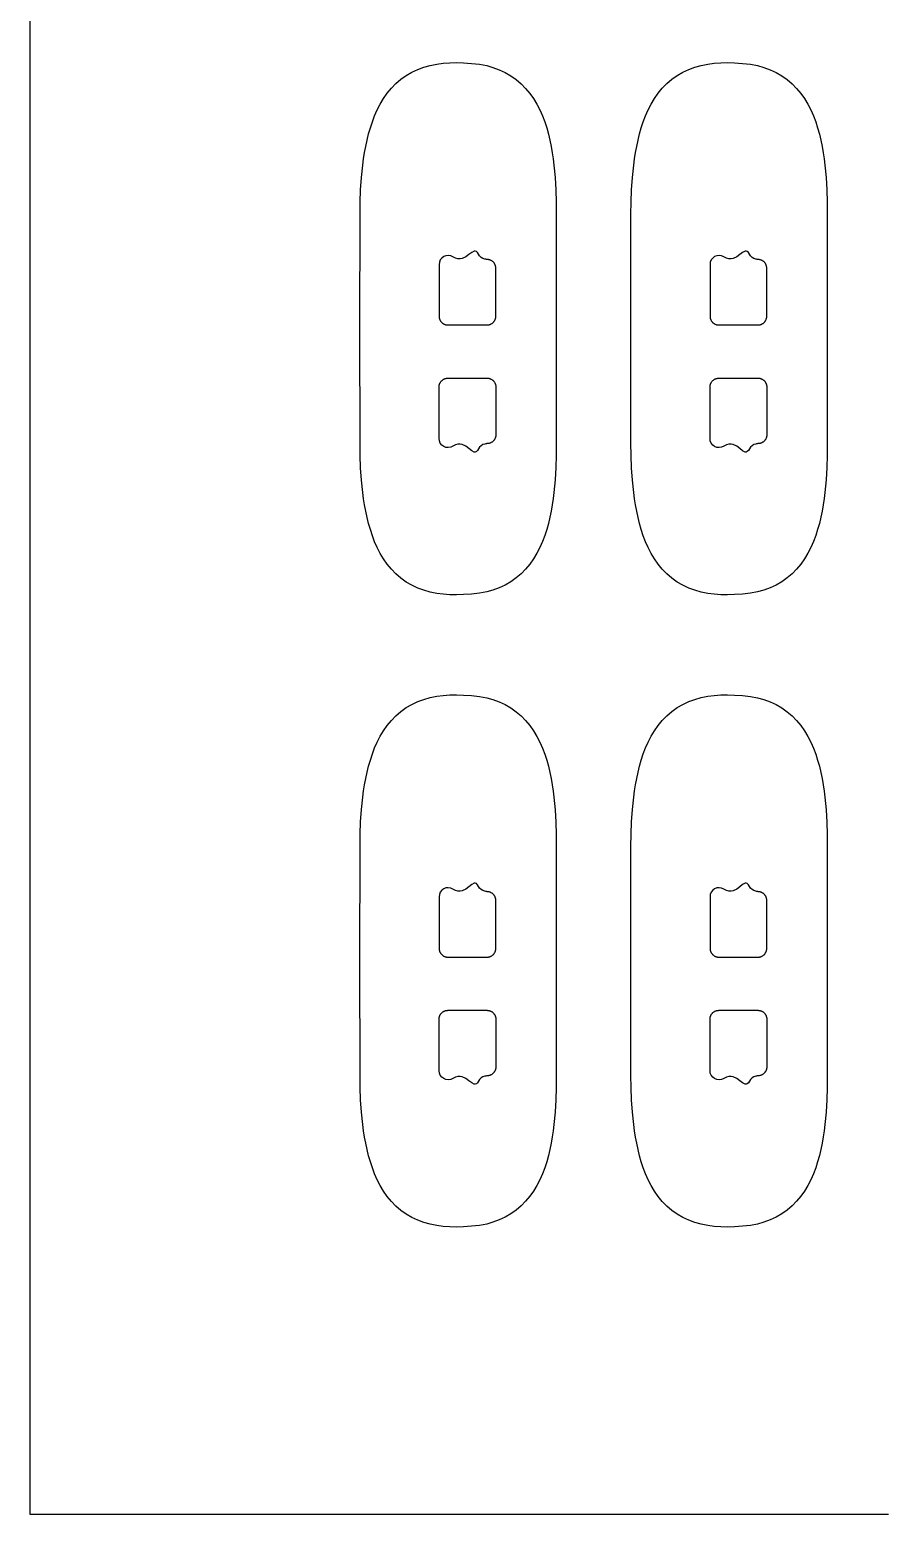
# Model space of a CAD drawing. Header units: millimetres. Extents: x -106 to 105, y 0 to 164.
# Drawn here: x 7.9 to 55.2, y 0 to 82.2 of the extents above; entities that cross this region are included whole.
import ezdxf

# ---------------------------------------------------------------- set-up
doc = ezdxf.new("R2010")
doc.units = ezdxf.units.MM
doc.header["$MEASUREMENT"] = 0
for name, color, linetype in [('Product Cutter 1', 2, 'Continuous'), ('Product Cutter 3', 4, 'Continuous'), ('Trim Cutting 1', 3, 'Continuous')]:
    doc.layers.add(name, color=color, linetype=linetype)

msp = doc.modelspace()

# ---------------------------------------------------------------- linework, layer by layer
at = {"layer": 'Product Cutter 1'}
for points in [[(26.223, 67.795), (26.224, 69.845), (26.225, 71.378), (26.226, 71.98), (26.234, 72.653), (26.259, 73.332), (26.305, 74.015), (26.376, 74.702), (26.422, 75.047), (26.477, 75.391), (26.541, 75.736), (26.614, 76.079), (26.699, 76.421), (26.797, 76.761), (26.908, 77.098), (27.035, 77.43), (27.18, 77.757), (27.343, 78.075), (27.526, 78.383), (27.731, 78.677), (27.96, 78.956), (28.211, 79.215), (28.485, 79.451), (28.78, 79.661), (29.093, 79.842), (29.422, 79.995), (29.764, 80.119), (30.115, 80.217), (30.471, 80.288), (30.832, 80.335), (31.196, 80.362), (31.56, 80.369), (31.961, 80.358), (32.404, 80.329), (32.844, 80.278), (33.236, 80.204), (33.586, 80.105), (33.928, 79.98), (34.257, 79.827), (34.57, 79.646), (34.865, 79.437), (35.14, 79.203), (35.394, 78.946), (35.624, 78.67), (35.831, 78.377), (36.016, 78.07), (36.179, 77.752), (36.324, 77.425), (36.45, 77.093), (36.56, 76.756), (36.656, 76.416), (36.738, 76.074), (36.809, 75.73), (36.87, 75.385), (36.92, 75.04), (36.963, 74.695), (37.026, 74.008), (37.066, 73.325), (37.086, 72.646), (37.091, 71.973), (37.091, 71.373), (37.09, 69.844), (37.088, 67.796), (37.087, 65.638), (37.088, 63.479), (37.09, 61.431), (37.091, 59.902), (37.091, 59.302), (37.086, 58.629), (37.066, 57.95), (37.026, 57.267), (36.963, 56.58), (36.92, 56.235), (36.87, 55.89), (36.809, 55.545), (36.738, 55.201), (36.656, 54.859), (36.56, 54.519), (36.45, 54.182), (36.324, 53.85), (36.179, 53.523), (36.016, 53.205), (35.831, 52.898), (35.624, 52.606), (35.394, 52.329), (35.14, 52.072), (34.865, 51.838), (34.57, 51.629), (34.257, 51.448), (33.928, 51.296), (33.586, 51.17), (33.236, 51.071), (32.844, 50.997), (32.404, 50.947), (31.961, 50.917), (31.56, 50.906), (31.196, 50.914), (30.832, 50.94), (30.471, 50.987), (30.115, 51.059), (29.764, 51.156), (29.422, 51.281), (29.093, 51.433), (28.78, 51.615), (28.485, 51.825), (28.211, 52.061), (27.96, 52.319), (27.731, 52.598), (27.526, 52.892), (27.343, 53.2), (27.18, 53.519), (27.035, 53.845), (26.908, 54.177), (26.797, 54.514), (26.699, 54.854), (26.614, 55.196), (26.541, 55.54), (26.477, 55.884), (26.422, 56.228), (26.376, 56.573), (26.305, 57.26), (26.259, 57.943), (26.234, 58.622), (26.226, 59.295), (26.225, 59.898), (26.224, 61.43), (26.223, 63.481), (26.222, 65.638)], [(41.223, 67.795), (41.224, 69.845), (41.225, 71.378), (41.226, 71.98), (41.234, 72.653), (41.259, 73.332), (41.305, 74.015), (41.376, 74.702), (41.422, 75.047), (41.477, 75.391), (41.541, 75.736), (41.614, 76.079), (41.699, 76.421), (41.797, 76.761), (41.908, 77.098), (42.035, 77.43), (42.18, 77.757), (42.343, 78.075), (42.526, 78.383), (42.731, 78.677), (42.96, 78.956), (43.211, 79.215), (43.485, 79.451), (43.78, 79.661), (44.093, 79.842), (44.422, 79.995), (44.764, 80.119), (45.115, 80.217), (45.471, 80.288), (45.832, 80.335), (46.196, 80.362), (46.56, 80.369), (46.961, 80.358), (47.404, 80.329), (47.844, 80.278), (48.236, 80.204), (48.586, 80.105), (48.928, 79.98), (49.257, 79.827), (49.57, 79.646), (49.865, 79.437), (50.14, 79.203), (50.394, 78.946), (50.624, 78.67), (50.831, 78.377), (51.016, 78.07), (51.179, 77.752), (51.324, 77.425), (51.45, 77.093), (51.56, 76.756), (51.656, 76.416), (51.738, 76.074), (51.809, 75.73), (51.87, 75.385), (51.92, 75.04), (51.963, 74.695), (52.026, 74.008), (52.066, 73.325), (52.086, 72.646), (52.091, 71.973), (52.091, 71.373), (52.09, 69.844), (52.088, 67.796), (52.087, 65.638), (52.088, 63.479), (52.09, 61.431), (52.091, 59.902), (52.091, 59.302), (52.086, 58.629), (52.066, 57.95), (52.026, 57.267), (51.963, 56.58), (51.92, 56.235), (51.87, 55.89), (51.809, 55.545), (51.738, 55.201), (51.656, 54.859), (51.56, 54.519), (51.45, 54.182), (51.324, 53.85), (51.179, 53.523), (51.016, 53.205), (50.831, 52.898), (50.624, 52.606), (50.394, 52.329), (50.14, 52.072), (49.865, 51.838), (49.57, 51.629), (49.257, 51.448), (48.928, 51.296), (48.586, 51.17), (48.236, 51.071), (47.844, 50.997), (47.404, 50.947), (46.961, 50.917), (46.56, 50.906), (46.196, 50.914), (45.832, 50.94), (45.471, 50.987), (45.115, 51.059), (44.764, 51.156), (44.422, 51.281), (44.093, 51.433), (43.78, 51.615), (43.485, 51.825), (43.211, 52.061), (42.96, 52.319), (42.731, 52.598), (42.526, 52.892), (42.343, 53.2), (42.18, 53.519), (42.035, 53.845), (41.908, 54.177), (41.797, 54.514), (41.699, 54.854), (41.614, 55.196), (41.541, 55.54), (41.477, 55.884), (41.422, 56.228), (41.376, 56.573), (41.305, 57.26), (41.259, 57.943), (41.234, 58.622), (41.226, 59.295), (41.225, 59.898), (41.224, 61.43), (41.223, 63.481), (41.222, 65.638)], [(26.223, 32.795), (26.224, 34.845), (26.225, 36.378), (26.226, 36.98), (26.234, 37.653), (26.259, 38.332), (26.305, 39.015), (26.376, 39.702), (26.422, 40.047), (26.477, 40.391), (26.541, 40.736), (26.614, 41.079), (26.699, 41.421), (26.797, 41.761), (26.908, 42.098), (27.035, 42.43), (27.18, 42.757), (27.343, 43.075), (27.526, 43.383), (27.731, 43.677), (27.96, 43.956), (28.211, 44.215), (28.485, 44.451), (28.78, 44.661), (29.093, 44.842), (29.422, 44.995), (29.764, 45.119), (30.115, 45.217), (30.471, 45.288), (30.832, 45.335), (31.196, 45.362), (31.56, 45.369), (31.961, 45.358), (32.404, 45.329), (32.844, 45.278), (33.236, 45.204), (33.586, 45.105), (33.928, 44.98), (34.257, 44.827), (34.57, 44.646), (34.865, 44.437), (35.14, 44.203), (35.394, 43.946), (35.624, 43.67), (35.831, 43.377), (36.016, 43.07), (36.179, 42.752), (36.324, 42.425), (36.45, 42.093), (36.56, 41.756), (36.656, 41.416), (36.738, 41.074), (36.809, 40.73), (36.87, 40.385), (36.92, 40.04), (36.963, 39.695), (37.026, 39.008), (37.066, 38.325), (37.086, 37.646), (37.091, 36.973), (37.091, 36.373), (37.09, 34.844), (37.088, 32.796), (37.087, 30.638), (37.088, 28.479), (37.09, 26.431), (37.091, 24.902), (37.091, 24.302), (37.086, 23.629), (37.066, 22.95), (37.026, 22.267), (36.963, 21.58), (36.92, 21.235), (36.87, 20.89), (36.809, 20.545), (36.738, 20.201), (36.656, 19.859), (36.56, 19.519), (36.45, 19.182), (36.324, 18.85), (36.179, 18.523), (36.016, 18.205), (35.831, 17.898), (35.624, 17.606), (35.394, 17.329), (35.14, 17.072), (34.865, 16.838), (34.57, 16.629), (34.257, 16.448), (33.928, 16.296), (33.586, 16.17), (33.236, 16.071), (32.844, 15.997), (32.404, 15.947), (31.961, 15.917), (31.56, 15.906), (31.196, 15.914), (30.832, 15.94), (30.471, 15.987), (30.115, 16.059), (29.764, 16.156), (29.422, 16.281), (29.093, 16.433), (28.78, 16.615), (28.485, 16.825), (28.211, 17.061), (27.96, 17.319), (27.731, 17.598), (27.526, 17.892), (27.343, 18.2), (27.18, 18.519), (27.035, 18.845), (26.908, 19.177), (26.797, 19.514), (26.699, 19.854), (26.614, 20.196), (26.541, 20.54), (26.477, 20.884), (26.422, 21.228), (26.376, 21.573), (26.305, 22.26), (26.259, 22.943), (26.234, 23.622), (26.226, 24.295), (26.225, 24.898), (26.224, 26.43), (26.223, 28.481), (26.222, 30.638)], [(41.223, 32.795), (41.224, 34.845), (41.225, 36.378), (41.226, 36.98), (41.234, 37.653), (41.259, 38.332), (41.305, 39.015), (41.376, 39.702), (41.422, 40.047), (41.477, 40.391), (41.541, 40.736), (41.614, 41.079), (41.699, 41.421), (41.797, 41.761), (41.908, 42.098), (42.035, 42.43), (42.18, 42.757), (42.343, 43.075), (42.526, 43.383), (42.731, 43.677), (42.96, 43.956), (43.211, 44.215), (43.485, 44.451), (43.78, 44.661), (44.093, 44.842), (44.422, 44.995), (44.764, 45.119), (45.115, 45.217), (45.471, 45.288), (45.832, 45.335), (46.196, 45.362), (46.56, 45.369), (46.961, 45.358), (47.404, 45.329), (47.844, 45.278), (48.236, 45.204), (48.586, 45.105), (48.928, 44.98), (49.257, 44.827), (49.57, 44.646), (49.865, 44.437), (50.14, 44.203), (50.394, 43.946), (50.624, 43.67), (50.831, 43.377), (51.016, 43.07), (51.179, 42.752), (51.324, 42.425), (51.45, 42.093), (51.56, 41.756), (51.656, 41.416), (51.738, 41.074), (51.809, 40.73), (51.87, 40.385), (51.92, 40.04), (51.963, 39.695), (52.026, 39.008), (52.066, 38.325), (52.086, 37.646), (52.091, 36.973), (52.091, 36.373), (52.09, 34.844), (52.088, 32.796), (52.087, 30.638), (52.088, 28.479), (52.09, 26.431), (52.091, 24.902), (52.091, 24.302), (52.086, 23.629), (52.066, 22.95), (52.026, 22.267), (51.963, 21.58), (51.92, 21.235), (51.87, 20.89), (51.809, 20.545), (51.738, 20.201), (51.656, 19.859), (51.56, 19.519), (51.45, 19.182), (51.324, 18.85), (51.179, 18.523), (51.016, 18.205), (50.831, 17.898), (50.624, 17.606), (50.394, 17.329), (50.14, 17.072), (49.865, 16.838), (49.57, 16.629), (49.257, 16.448), (48.928, 16.296), (48.586, 16.17), (48.236, 16.071), (47.844, 15.997), (47.404, 15.947), (46.961, 15.917), (46.56, 15.906), (46.196, 15.914), (45.832, 15.94), (45.471, 15.987), (45.115, 16.059), (44.764, 16.156), (44.422, 16.281), (44.093, 16.433), (43.78, 16.615), (43.485, 16.825), (43.211, 17.061), (42.96, 17.319), (42.731, 17.598), (42.526, 17.892), (42.343, 18.2), (42.18, 18.519), (42.035, 18.845), (41.908, 19.177), (41.797, 19.514), (41.699, 19.854), (41.614, 20.196), (41.541, 20.54), (41.477, 20.884), (41.422, 21.228), (41.376, 21.573), (41.305, 22.26), (41.259, 22.943), (41.234, 23.622), (41.226, 24.295), (41.225, 24.898), (41.224, 26.43), (41.223, 28.481), (41.222, 30.638)]]:
    msp.add_lwpolyline(points, close=True, dxfattribs=at)
at = {"layer": 'Product Cutter 3'}
for points in [[(30.6, 66.321), (30.601, 66.307), (30.602, 66.293), (30.603, 66.278), (30.605, 66.264), (30.607, 66.25), (30.61, 66.236), (30.613, 66.222), (30.616, 66.208), (30.62, 66.195), (30.624, 66.181), (30.629, 66.168), (30.638, 66.145), (30.648, 66.123), (30.659, 66.102), (30.671, 66.081), (30.684, 66.061), (30.698, 66.042), (30.713, 66.023), (30.729, 66.005), (30.747, 65.987), (30.765, 65.969), (30.785, 65.953), (30.805, 65.937), (30.826, 65.923), (30.848, 65.91), (30.87, 65.898), (30.893, 65.888), (30.916, 65.878), (30.94, 65.87), (30.964, 65.863), (30.988, 65.857), (31.012, 65.854), (31.037, 65.851), (31.062, 65.849), (31.087, 65.847), (31.425, 65.847), (32.17, 65.846), (32.915, 65.846), (33.253, 65.846), (33.27, 65.847), (33.286, 65.848), (33.303, 65.849), (33.319, 65.851), (33.336, 65.853), (33.352, 65.856), (33.368, 65.859), (33.384, 65.864), (33.399, 65.868), (33.415, 65.873), (33.431, 65.879), (33.446, 65.886), (33.469, 65.896), (33.491, 65.908), (33.513, 65.921), (33.534, 65.935), (33.554, 65.95), (33.573, 65.966), (33.592, 65.983), (33.61, 66.001), (33.626, 66.019), (33.641, 66.038), (33.655, 66.057), (33.668, 66.077), (33.68, 66.098), (33.691, 66.119), (33.701, 66.141), (33.711, 66.163), (33.718, 66.184), (33.724, 66.205), (33.729, 66.226), (33.734, 66.247), (33.737, 66.268), (33.739, 66.29), (33.74, 66.312), (33.741, 66.334), (33.741, 66.748), (33.742, 67.659), (33.743, 68.57), (33.743, 68.984), (33.742, 68.999), (33.742, 69.013), (33.741, 69.028), (33.739, 69.042), (33.738, 69.057), (33.735, 69.071), (33.733, 69.085), (33.729, 69.099), (33.726, 69.113), (33.722, 69.127), (33.717, 69.141), (33.712, 69.154), (33.703, 69.177), (33.693, 69.198), (33.682, 69.22), (33.67, 69.241), (33.657, 69.26), (33.643, 69.28), (33.628, 69.298), (33.612, 69.316), (33.594, 69.335), (33.576, 69.352), (33.556, 69.368), (33.536, 69.383), (33.515, 69.397), (33.493, 69.41), (33.471, 69.422), (33.448, 69.432), (33.425, 69.442), (33.402, 69.45), (33.378, 69.457), (33.354, 69.462), (33.33, 69.466), (33.305, 69.469), (33.281, 69.47), (33.256, 69.472), (33.246, 69.474), (33.22, 69.479), (33.182, 69.487), (33.135, 69.496), (33.029, 69.53), (32.93, 69.588), (32.848, 69.668), (32.787, 69.761), (32.726, 69.858), (32.666, 69.916), (32.605, 69.941), (32.542, 69.936), (32.407, 69.864), (32.256, 69.742), (32.082, 69.613), (31.879, 69.521), (31.765, 69.502), (31.642, 69.508), (31.508, 69.545), (31.363, 69.618), (31.245, 69.672), (31.112, 69.693), (30.978, 69.678), (30.857, 69.63), (30.753, 69.552), (30.67, 69.446), (30.618, 69.322), (30.601, 69.193), (30.6, 68.235), (30.6, 67.309), (30.6, 66.612), (30.6, 66.336)], [(45.6, 66.321), (45.601, 66.307), (45.602, 66.293), (45.603, 66.278), (45.605, 66.264), (45.607, 66.25), (45.61, 66.236), (45.613, 66.222), (45.616, 66.208), (45.62, 66.195), (45.624, 66.181), (45.629, 66.168), (45.638, 66.145), (45.648, 66.123), (45.659, 66.102), (45.671, 66.081), (45.684, 66.061), (45.698, 66.042), (45.713, 66.023), (45.729, 66.005), (45.747, 65.987), (45.765, 65.969), (45.785, 65.953), (45.805, 65.937), (45.826, 65.923), (45.848, 65.91), (45.87, 65.898), (45.893, 65.888), (45.916, 65.878), (45.94, 65.87), (45.964, 65.863), (45.988, 65.857), (46.012, 65.854), (46.037, 65.851), (46.062, 65.849), (46.087, 65.847), (46.425, 65.847), (47.17, 65.846), (47.915, 65.846), (48.253, 65.846), (48.27, 65.847), (48.286, 65.848), (48.303, 65.849), (48.319, 65.851), (48.336, 65.853), (48.352, 65.856), (48.368, 65.859), (48.384, 65.864), (48.399, 65.868), (48.415, 65.873), (48.431, 65.879), (48.446, 65.886), (48.469, 65.896), (48.491, 65.908), (48.513, 65.921), (48.534, 65.935), (48.554, 65.95), (48.573, 65.966), (48.592, 65.983), (48.61, 66.001), (48.626, 66.019), (48.641, 66.038), (48.655, 66.057), (48.668, 66.077), (48.68, 66.098), (48.691, 66.119), (48.701, 66.141), (48.711, 66.163), (48.718, 66.184), (48.724, 66.205), (48.729, 66.226), (48.734, 66.247), (48.737, 66.268), (48.739, 66.29), (48.74, 66.312), (48.741, 66.334), (48.741, 66.748), (48.742, 67.659), (48.743, 68.57), (48.743, 68.984), (48.742, 68.999), (48.742, 69.013), (48.741, 69.028), (48.739, 69.042), (48.738, 69.057), (48.735, 69.071), (48.733, 69.085), (48.729, 69.099), (48.726, 69.113), (48.722, 69.127), (48.717, 69.141), (48.712, 69.154), (48.703, 69.177), (48.693, 69.198), (48.682, 69.22), (48.67, 69.241), (48.657, 69.26), (48.643, 69.28), (48.628, 69.298), (48.612, 69.316), (48.594, 69.335), (48.576, 69.352), (48.556, 69.368), (48.536, 69.383), (48.515, 69.397), (48.493, 69.41), (48.471, 69.422), (48.448, 69.432), (48.425, 69.442), (48.402, 69.45), (48.378, 69.457), (48.354, 69.462), (48.33, 69.466), (48.305, 69.469), (48.281, 69.47), (48.256, 69.472), (48.246, 69.474), (48.22, 69.479), (48.182, 69.487), (48.135, 69.496), (48.029, 69.53), (47.93, 69.588), (47.848, 69.668), (47.787, 69.761), (47.726, 69.858), (47.666, 69.916), (47.605, 69.941), (47.542, 69.936), (47.407, 69.864), (47.256, 69.742), (47.082, 69.613), (46.879, 69.521), (46.765, 69.502), (46.642, 69.508), (46.508, 69.545), (46.363, 69.618), (46.245, 69.672), (46.112, 69.693), (45.978, 69.678), (45.857, 69.63), (45.753, 69.552), (45.67, 69.446), (45.618, 69.322), (45.601, 69.193), (45.6, 68.235), (45.6, 67.309), (45.6, 66.612), (45.6, 66.336)], [(30.6, 62.429), (30.601, 62.443), (30.602, 62.457), (30.603, 62.471), (30.605, 62.486), (30.607, 62.5), (30.61, 62.514), (30.613, 62.528), (30.616, 62.541), (30.62, 62.555), (30.624, 62.569), (30.629, 62.582), (30.638, 62.604), (30.648, 62.626), (30.659, 62.648), (30.671, 62.668), (30.684, 62.689), (30.698, 62.708), (30.713, 62.727), (30.729, 62.745), (30.747, 62.763), (30.765, 62.78), (30.785, 62.797), (30.805, 62.812), (30.826, 62.826), (30.848, 62.839), (30.87, 62.851), (30.893, 62.862), (30.916, 62.872), (30.94, 62.88), (30.964, 62.887), (30.988, 62.892), (31.012, 62.896), (31.037, 62.899), (31.062, 62.901), (31.087, 62.903), (31.425, 62.903), (32.17, 62.903), (32.915, 62.904), (33.253, 62.904), (33.27, 62.903), (33.286, 62.902), (33.303, 62.901), (33.319, 62.899), (33.336, 62.897), (33.352, 62.894), (33.368, 62.89), (33.384, 62.886), (33.399, 62.882), (33.415, 62.876), (33.431, 62.87), (33.446, 62.864), (33.469, 62.854), (33.491, 62.842), (33.513, 62.829), (33.534, 62.815), (33.554, 62.8), (33.573, 62.784), (33.592, 62.767), (33.61, 62.749), (33.626, 62.731), (33.641, 62.712), (33.655, 62.693), (33.668, 62.672), (33.68, 62.652), (33.691, 62.631), (33.701, 62.609), (33.711, 62.586), (33.718, 62.566), (33.724, 62.545), (33.729, 62.524), (33.734, 62.503), (33.737, 62.482), (33.739, 62.46), (33.74, 62.438), (33.741, 62.416), (33.741, 62.002), (33.742, 61.091), (33.743, 60.18), (33.743, 59.766), (33.742, 59.751), (33.742, 59.737), (33.741, 59.722), (33.739, 59.708), (33.738, 59.693), (33.735, 59.679), (33.733, 59.665), (33.729, 59.65), (33.726, 59.637), (33.722, 59.623), (33.717, 59.609), (33.712, 59.595), (33.703, 59.573), (33.693, 59.552), (33.682, 59.53), (33.67, 59.509), (33.657, 59.489), (33.643, 59.47), (33.628, 59.451), (33.612, 59.433), (33.594, 59.415), (33.576, 59.398), (33.556, 59.382), (33.536, 59.367), (33.515, 59.353), (33.493, 59.34), (33.471, 59.328), (33.448, 59.318), (33.425, 59.308), (33.402, 59.3), (33.378, 59.293), (33.354, 59.287), (33.33, 59.284), (33.305, 59.281), (33.281, 59.279), (33.256, 59.278), (33.246, 59.276), (33.22, 59.271), (33.182, 59.263), (33.135, 59.254), (33.029, 59.22), (32.93, 59.161), (32.848, 59.082), (32.787, 58.989), (32.726, 58.892), (32.666, 58.833), (32.605, 58.809), (32.542, 58.813), (32.407, 58.886), (32.256, 59.008), (32.082, 59.137), (31.879, 59.229), (31.765, 59.248), (31.642, 59.242), (31.508, 59.205), (31.363, 59.131), (31.245, 59.078), (31.112, 59.057), (30.978, 59.072), (30.857, 59.12), (30.753, 59.198), (30.67, 59.304), (30.618, 59.428), (30.601, 59.557), (30.6, 60.515), (30.6, 61.44), (30.6, 62.138), (30.6, 62.414)], [(45.6, 62.429), (45.601, 62.443), (45.602, 62.457), (45.603, 62.471), (45.605, 62.486), (45.607, 62.5), (45.61, 62.514), (45.613, 62.528), (45.616, 62.541), (45.62, 62.555), (45.624, 62.569), (45.629, 62.582), (45.638, 62.604), (45.648, 62.626), (45.659, 62.648), (45.671, 62.668), (45.684, 62.689), (45.698, 62.708), (45.713, 62.727), (45.729, 62.745), (45.747, 62.763), (45.765, 62.78), (45.785, 62.797), (45.805, 62.812), (45.826, 62.826), (45.848, 62.839), (45.87, 62.851), (45.893, 62.862), (45.916, 62.872), (45.94, 62.88), (45.964, 62.887), (45.988, 62.892), (46.012, 62.896), (46.037, 62.899), (46.062, 62.901), (46.087, 62.903), (46.425, 62.903), (47.17, 62.903), (47.915, 62.904), (48.253, 62.904), (48.27, 62.903), (48.286, 62.902), (48.303, 62.901), (48.319, 62.899), (48.336, 62.897), (48.352, 62.894), (48.368, 62.89), (48.384, 62.886), (48.399, 62.882), (48.415, 62.876), (48.431, 62.87), (48.446, 62.864), (48.469, 62.854), (48.491, 62.842), (48.513, 62.829), (48.534, 62.815), (48.554, 62.8), (48.573, 62.784), (48.592, 62.767), (48.61, 62.749), (48.626, 62.731), (48.641, 62.712), (48.655, 62.693), (48.668, 62.672), (48.68, 62.652), (48.691, 62.631), (48.701, 62.609), (48.711, 62.586), (48.718, 62.566), (48.724, 62.545), (48.729, 62.524), (48.734, 62.503), (48.737, 62.482), (48.739, 62.46), (48.74, 62.438), (48.741, 62.416), (48.741, 62.002), (48.742, 61.091), (48.743, 60.18), (48.743, 59.766), (48.742, 59.751), (48.742, 59.737), (48.741, 59.722), (48.739, 59.708), (48.738, 59.693), (48.735, 59.679), (48.733, 59.665), (48.729, 59.65), (48.726, 59.637), (48.722, 59.623), (48.717, 59.609), (48.712, 59.595), (48.703, 59.573), (48.693, 59.552), (48.682, 59.53), (48.67, 59.509), (48.657, 59.489), (48.643, 59.47), (48.628, 59.451), (48.612, 59.433), (48.594, 59.415), (48.576, 59.398), (48.556, 59.382), (48.536, 59.367), (48.515, 59.353), (48.493, 59.34), (48.471, 59.328), (48.448, 59.318), (48.425, 59.308), (48.402, 59.3), (48.378, 59.293), (48.354, 59.287), (48.33, 59.284), (48.305, 59.281), (48.281, 59.279), (48.256, 59.278), (48.246, 59.276), (48.22, 59.271), (48.182, 59.263), (48.135, 59.254), (48.029, 59.22), (47.93, 59.161), (47.848, 59.082), (47.787, 58.989), (47.726, 58.892), (47.666, 58.833), (47.605, 58.809), (47.542, 58.813), (47.407, 58.886), (47.256, 59.008), (47.082, 59.137), (46.879, 59.229), (46.765, 59.248), (46.642, 59.242), (46.508, 59.205), (46.363, 59.131), (46.245, 59.078), (46.112, 59.057), (45.978, 59.072), (45.857, 59.12), (45.753, 59.198), (45.67, 59.304), (45.618, 59.428), (45.601, 59.557), (45.6, 60.515), (45.6, 61.44), (45.6, 62.138), (45.6, 62.414)], [(30.6, 31.321), (30.601, 31.307), (30.602, 31.293), (30.603, 31.278), (30.605, 31.264), (30.607, 31.25), (30.61, 31.236), (30.613, 31.222), (30.616, 31.208), (30.62, 31.195), (30.624, 31.181), (30.629, 31.168), (30.638, 31.145), (30.648, 31.123), (30.659, 31.102), (30.671, 31.081), (30.684, 31.061), (30.698, 31.042), (30.713, 31.023), (30.729, 31.005), (30.747, 30.987), (30.765, 30.969), (30.785, 30.953), (30.805, 30.937), (30.826, 30.923), (30.848, 30.91), (30.87, 30.898), (30.893, 30.888), (30.916, 30.878), (30.94, 30.87), (30.964, 30.863), (30.988, 30.857), (31.012, 30.854), (31.037, 30.851), (31.062, 30.849), (31.087, 30.847), (31.425, 30.847), (32.17, 30.846), (32.915, 30.846), (33.253, 30.846), (33.27, 30.847), (33.286, 30.848), (33.303, 30.849), (33.319, 30.851), (33.336, 30.853), (33.352, 30.856), (33.368, 30.859), (33.384, 30.864), (33.399, 30.868), (33.415, 30.873), (33.431, 30.879), (33.446, 30.886), (33.469, 30.896), (33.491, 30.908), (33.513, 30.921), (33.534, 30.935), (33.554, 30.95), (33.573, 30.966), (33.592, 30.983), (33.61, 31.001), (33.626, 31.019), (33.641, 31.038), (33.655, 31.057), (33.668, 31.077), (33.68, 31.098), (33.691, 31.119), (33.701, 31.141), (33.711, 31.163), (33.718, 31.184), (33.724, 31.205), (33.729, 31.226), (33.734, 31.247), (33.737, 31.268), (33.739, 31.29), (33.74, 31.312), (33.741, 31.334), (33.741, 31.748), (33.742, 32.659), (33.743, 33.57), (33.743, 33.984), (33.742, 33.999), (33.742, 34.013), (33.741, 34.028), (33.739, 34.042), (33.738, 34.057), (33.735, 34.071), (33.733, 34.085), (33.729, 34.099), (33.726, 34.113), (33.722, 34.127), (33.717, 34.141), (33.712, 34.154), (33.703, 34.177), (33.693, 34.198), (33.682, 34.22), (33.67, 34.241), (33.657, 34.26), (33.643, 34.28), (33.628, 34.298), (33.612, 34.316), (33.594, 34.335), (33.576, 34.352), (33.556, 34.368), (33.536, 34.383), (33.515, 34.397), (33.493, 34.41), (33.471, 34.422), (33.448, 34.432), (33.425, 34.442), (33.402, 34.45), (33.378, 34.457), (33.354, 34.462), (33.33, 34.466), (33.305, 34.469), (33.281, 34.47), (33.256, 34.472), (33.246, 34.474), (33.22, 34.479), (33.182, 34.487), (33.135, 34.496), (33.029, 34.53), (32.93, 34.588), (32.848, 34.668), (32.787, 34.761), (32.726, 34.858), (32.666, 34.916), (32.605, 34.941), (32.542, 34.936), (32.407, 34.864), (32.256, 34.742), (32.082, 34.613), (31.879, 34.521), (31.765, 34.502), (31.642, 34.508), (31.508, 34.545), (31.363, 34.618), (31.245, 34.672), (31.112, 34.693), (30.978, 34.678), (30.857, 34.63), (30.753, 34.552), (30.67, 34.446), (30.618, 34.322), (30.601, 34.193), (30.6, 33.235), (30.6, 32.309), (30.6, 31.612), (30.6, 31.336)], [(45.6, 31.321), (45.601, 31.307), (45.602, 31.293), (45.603, 31.278), (45.605, 31.264), (45.607, 31.25), (45.61, 31.236), (45.613, 31.222), (45.616, 31.208), (45.62, 31.195), (45.624, 31.181), (45.629, 31.168), (45.638, 31.145), (45.648, 31.123), (45.659, 31.102), (45.671, 31.081), (45.684, 31.061), (45.698, 31.042), (45.713, 31.023), (45.729, 31.005), (45.747, 30.987), (45.765, 30.969), (45.785, 30.953), (45.805, 30.937), (45.826, 30.923), (45.848, 30.91), (45.87, 30.898), (45.893, 30.888), (45.916, 30.878), (45.94, 30.87), (45.964, 30.863), (45.988, 30.857), (46.012, 30.854), (46.037, 30.851), (46.062, 30.849), (46.087, 30.847), (46.425, 30.847), (47.17, 30.846), (47.915, 30.846), (48.253, 30.846), (48.27, 30.847), (48.286, 30.848), (48.303, 30.849), (48.319, 30.851), (48.336, 30.853), (48.352, 30.856), (48.368, 30.859), (48.384, 30.864), (48.399, 30.868), (48.415, 30.873), (48.431, 30.879), (48.446, 30.886), (48.469, 30.896), (48.491, 30.908), (48.513, 30.921), (48.534, 30.935), (48.554, 30.95), (48.573, 30.966), (48.592, 30.983), (48.61, 31.001), (48.626, 31.019), (48.641, 31.038), (48.655, 31.057), (48.668, 31.077), (48.68, 31.098), (48.691, 31.119), (48.701, 31.141), (48.711, 31.163), (48.718, 31.184), (48.724, 31.205), (48.729, 31.226), (48.734, 31.247), (48.737, 31.268), (48.739, 31.29), (48.74, 31.312), (48.741, 31.334), (48.741, 31.748), (48.742, 32.659), (48.743, 33.57), (48.743, 33.984), (48.742, 33.999), (48.742, 34.013), (48.741, 34.028), (48.739, 34.042), (48.738, 34.057), (48.735, 34.071), (48.733, 34.085), (48.729, 34.099), (48.726, 34.113), (48.722, 34.127), (48.717, 34.141), (48.712, 34.154), (48.703, 34.177), (48.693, 34.198), (48.682, 34.22), (48.67, 34.241), (48.657, 34.26), (48.643, 34.28), (48.628, 34.298), (48.612, 34.316), (48.594, 34.335), (48.576, 34.352), (48.556, 34.368), (48.536, 34.383), (48.515, 34.397), (48.493, 34.41), (48.471, 34.422), (48.448, 34.432), (48.425, 34.442), (48.402, 34.45), (48.378, 34.457), (48.354, 34.462), (48.33, 34.466), (48.305, 34.469), (48.281, 34.47), (48.256, 34.472), (48.246, 34.474), (48.22, 34.479), (48.182, 34.487), (48.135, 34.496), (48.029, 34.53), (47.93, 34.588), (47.848, 34.668), (47.787, 34.761), (47.726, 34.858), (47.666, 34.916), (47.605, 34.941), (47.542, 34.936), (47.407, 34.864), (47.256, 34.742), (47.082, 34.613), (46.879, 34.521), (46.765, 34.502), (46.642, 34.508), (46.508, 34.545), (46.363, 34.618), (46.245, 34.672), (46.112, 34.693), (45.978, 34.678), (45.857, 34.63), (45.753, 34.552), (45.67, 34.446), (45.618, 34.322), (45.601, 34.193), (45.6, 33.235), (45.6, 32.309), (45.6, 31.612), (45.6, 31.336)], [(30.6, 27.429), (30.601, 27.443), (30.602, 27.457), (30.603, 27.471), (30.605, 27.486), (30.607, 27.5), (30.61, 27.514), (30.613, 27.528), (30.616, 27.541), (30.62, 27.555), (30.624, 27.569), (30.629, 27.582), (30.638, 27.604), (30.648, 27.626), (30.659, 27.648), (30.671, 27.668), (30.684, 27.689), (30.698, 27.708), (30.713, 27.727), (30.729, 27.745), (30.747, 27.763), (30.765, 27.78), (30.785, 27.797), (30.805, 27.812), (30.826, 27.826), (30.848, 27.839), (30.87, 27.851), (30.893, 27.862), (30.916, 27.872), (30.94, 27.88), (30.964, 27.887), (30.988, 27.892), (31.012, 27.896), (31.037, 27.899), (31.062, 27.901), (31.087, 27.903), (31.425, 27.903), (32.17, 27.903), (32.915, 27.904), (33.253, 27.904), (33.27, 27.903), (33.286, 27.902), (33.303, 27.901), (33.319, 27.899), (33.336, 27.897), (33.352, 27.894), (33.368, 27.89), (33.384, 27.886), (33.399, 27.882), (33.415, 27.876), (33.431, 27.87), (33.446, 27.864), (33.469, 27.854), (33.491, 27.842), (33.513, 27.829), (33.534, 27.815), (33.554, 27.8), (33.573, 27.784), (33.592, 27.767), (33.61, 27.749), (33.626, 27.731), (33.641, 27.712), (33.655, 27.693), (33.668, 27.672), (33.68, 27.652), (33.691, 27.631), (33.701, 27.609), (33.711, 27.586), (33.718, 27.566), (33.724, 27.545), (33.729, 27.524), (33.734, 27.503), (33.737, 27.482), (33.739, 27.46), (33.74, 27.438), (33.741, 27.416), (33.741, 27.002), (33.742, 26.091), (33.743, 25.18), (33.743, 24.766), (33.742, 24.751), (33.742, 24.737), (33.741, 24.722), (33.739, 24.708), (33.738, 24.693), (33.735, 24.679), (33.733, 24.665), (33.729, 24.65), (33.726, 24.637), (33.722, 24.623), (33.717, 24.609), (33.712, 24.595), (33.703, 24.573), (33.693, 24.552), (33.682, 24.53), (33.67, 24.509), (33.657, 24.489), (33.643, 24.47), (33.628, 24.451), (33.612, 24.433), (33.594, 24.415), (33.576, 24.398), (33.556, 24.382), (33.536, 24.367), (33.515, 24.353), (33.493, 24.34), (33.471, 24.328), (33.448, 24.318), (33.425, 24.308), (33.402, 24.3), (33.378, 24.293), (33.354, 24.287), (33.33, 24.284), (33.305, 24.281), (33.281, 24.279), (33.256, 24.278), (33.246, 24.276), (33.22, 24.271), (33.182, 24.263), (33.135, 24.254), (33.029, 24.22), (32.93, 24.161), (32.848, 24.082), (32.787, 23.989), (32.726, 23.892), (32.666, 23.833), (32.605, 23.809), (32.542, 23.813), (32.407, 23.886), (32.256, 24.008), (32.082, 24.137), (31.879, 24.229), (31.765, 24.248), (31.642, 24.242), (31.508, 24.205), (31.363, 24.131), (31.245, 24.078), (31.112, 24.057), (30.978, 24.072), (30.857, 24.12), (30.753, 24.198), (30.67, 24.304), (30.618, 24.428), (30.601, 24.557), (30.6, 25.515), (30.6, 26.44), (30.6, 27.138), (30.6, 27.414)], [(45.6, 27.429), (45.601, 27.443), (45.602, 27.457), (45.603, 27.471), (45.605, 27.486), (45.607, 27.5), (45.61, 27.514), (45.613, 27.528), (45.616, 27.541), (45.62, 27.555), (45.624, 27.569), (45.629, 27.582), (45.638, 27.604), (45.648, 27.626), (45.659, 27.648), (45.671, 27.668), (45.684, 27.689), (45.698, 27.708), (45.713, 27.727), (45.729, 27.745), (45.747, 27.763), (45.765, 27.78), (45.785, 27.797), (45.805, 27.812), (45.826, 27.826), (45.848, 27.839), (45.87, 27.851), (45.893, 27.862), (45.916, 27.872), (45.94, 27.88), (45.964, 27.887), (45.988, 27.892), (46.012, 27.896), (46.037, 27.899), (46.062, 27.901), (46.087, 27.903), (46.425, 27.903), (47.17, 27.903), (47.915, 27.904), (48.253, 27.904), (48.27, 27.903), (48.286, 27.902), (48.303, 27.901), (48.319, 27.899), (48.336, 27.897), (48.352, 27.894), (48.368, 27.89), (48.384, 27.886), (48.399, 27.882), (48.415, 27.876), (48.431, 27.87), (48.446, 27.864), (48.469, 27.854), (48.491, 27.842), (48.513, 27.829), (48.534, 27.815), (48.554, 27.8), (48.573, 27.784), (48.592, 27.767), (48.61, 27.749), (48.626, 27.731), (48.641, 27.712), (48.655, 27.693), (48.668, 27.672), (48.68, 27.652), (48.691, 27.631), (48.701, 27.609), (48.711, 27.586), (48.718, 27.566), (48.724, 27.545), (48.729, 27.524), (48.734, 27.503), (48.737, 27.482), (48.739, 27.46), (48.74, 27.438), (48.741, 27.416), (48.741, 27.002), (48.742, 26.091), (48.743, 25.18), (48.743, 24.766), (48.742, 24.751), (48.742, 24.737), (48.741, 24.722), (48.739, 24.708), (48.738, 24.693), (48.735, 24.679), (48.733, 24.665), (48.729, 24.65), (48.726, 24.637), (48.722, 24.623), (48.717, 24.609), (48.712, 24.595), (48.703, 24.573), (48.693, 24.552), (48.682, 24.53), (48.67, 24.509), (48.657, 24.489), (48.643, 24.47), (48.628, 24.451), (48.612, 24.433), (48.594, 24.415), (48.576, 24.398), (48.556, 24.382), (48.536, 24.367), (48.515, 24.353), (48.493, 24.34), (48.471, 24.328), (48.448, 24.318), (48.425, 24.308), (48.402, 24.3), (48.378, 24.293), (48.354, 24.287), (48.33, 24.284), (48.305, 24.281), (48.281, 24.279), (48.256, 24.278), (48.246, 24.276), (48.22, 24.271), (48.182, 24.263), (48.135, 24.254), (48.029, 24.22), (47.93, 24.161), (47.848, 24.082), (47.787, 23.989), (47.726, 23.892), (47.666, 23.833), (47.605, 23.809), (47.542, 23.813), (47.407, 23.886), (47.256, 24.008), (47.082, 24.137), (46.879, 24.229), (46.765, 24.248), (46.642, 24.242), (46.508, 24.205), (46.363, 24.131), (46.245, 24.078), (46.112, 24.057), (45.978, 24.072), (45.857, 24.12), (45.753, 24.198), (45.67, 24.304), (45.618, 24.428), (45.601, 24.557), (45.6, 25.515), (45.6, 26.44), (45.6, 27.138), (45.6, 27.414)]]:
    msp.add_lwpolyline(points, close=True, dxfattribs=at)
at = {"layer": 'Trim Cutting 1'}
msp.add_lwpolyline([(7.937, 123.292), (7.937, 82.195), (7.937, 41.097), (7.937, 0), (31.708, 0), (55.478, 0)], dxfattribs=at)

doc.saveas('drawing.dxf')
